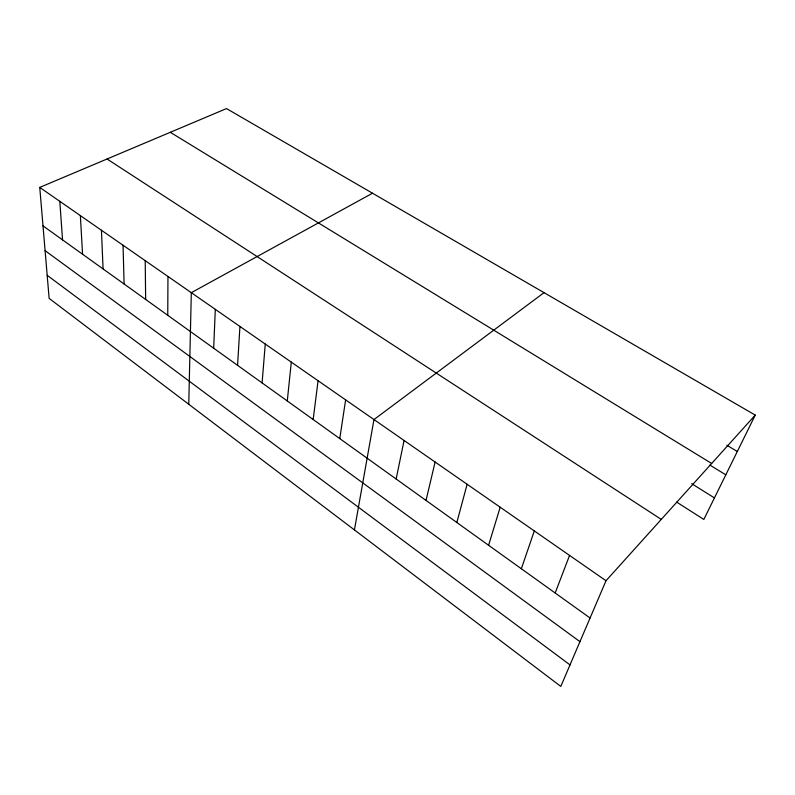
<?xml version="1.0" encoding="UTF-8"?>
<svg xmlns="http://www.w3.org/2000/svg" width="795" height="795" viewBox="0 0 795 795"><rect width="100%" height="100%" fill="white"/><g stroke="black" fill="none" stroke-linecap="round" stroke-linejoin="round"><path stroke-width="1.19" d="M167.755 315.297L167.964 276.451M188.763 404.277L191.317 292.679L372.507 193.215M213.686 348.22L215.306 309.334M237.566 365.332L239.941 326.457M262.092 382.912L265.262 344.046M287.283 400.968L291.298 362.123M313.16 419.522L318.079 380.726M339.773 438.592L345.626 399.865M354.421 529.907L373.978 419.561L544.038 292.649M396.149 478.997L404.079 440.47M426.031 500.423L435.113 462.024M456.837 522.504L467.132 484.264M488.597 545.271L500.184 507.22M521.351 568.753L534.31 530.921M555.168 592.99L569.568 555.417M755.25 415.099L606.019 580.738L560.803 686.423L49.131 298.383L39.75 187.401L226.515 108.577L755.25 415.099L703.823 519.453L676.664 502.112M726.819 445.21L737.313 451.51M170.299 132.298L711.664 463.475M709.925 465.105L725.815 474.834M691.72 483.698L714.437 497.918M107.057 158.99L661.281 519.403M39.75 187.401L606.019 580.738M43 225.869L590.079 618.013M45.096 250.664L579.952 641.664M47.183 275.309L570.015 664.908M59.804 201.324L62.547 239.881M80.355 215.604L82.571 254.231M101.432 230.242L103.082 268.939M123.036 245.248L124.109 284.004M145.207 260.651L145.654 299.457"/></g></svg>
